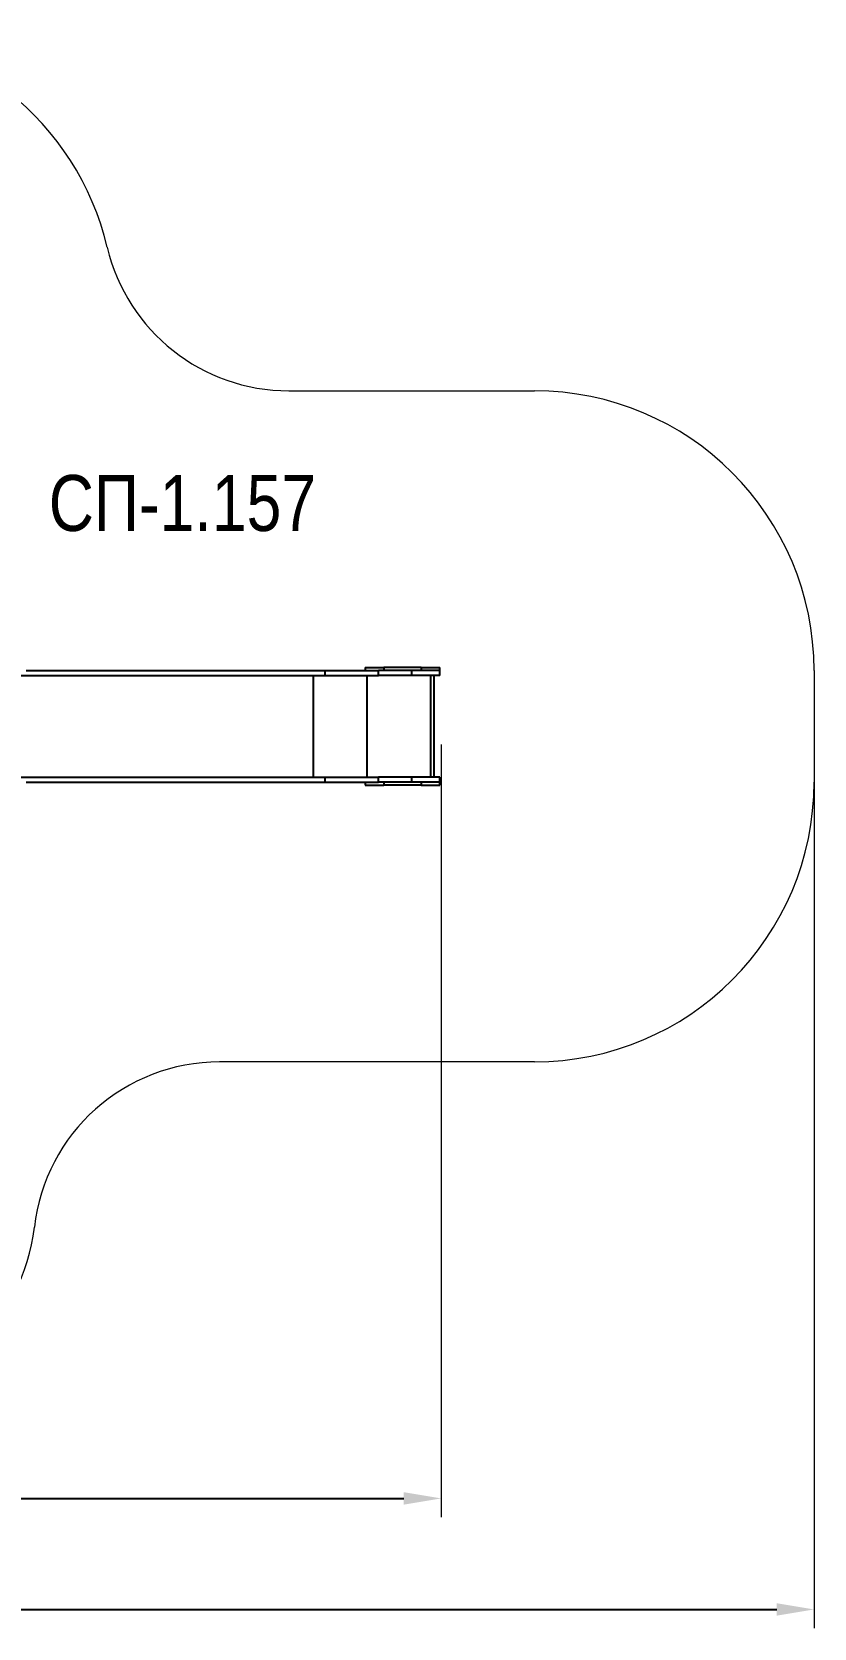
# Model space of a CAD drawing. Header units: millimetres. Extents: x -5107 to 5368, y -4871 to 3692.
# Drawn here: x 1174 to 5368, y -4871 to 3692 of the extents above; entities that cross this region are included whole.
import ezdxf

# ---------------------------------------------------------------- set-up
doc = ezdxf.new("R2010")
doc.units = ezdxf.units.MM
for name, color, linetype in [('DIKOM_АРТИКУЛ', 7, 'Continuous'), ('DIKOM_ЗОНА', 80, 'Continuous'), ('DIKOM_ОБЪЕКТ', 7, 'Continuous'), ('DIKOM_РАЗМЕР_ЗОНА', 7, 'Continuous'), ('DIKOM_РАЗМЕР_ОБЪЕКТА', 7, 'Continuous')]:
    doc.layers.add(name, color=color, linetype=linetype)
doc.styles.add('style1', font='arial.ttf', dxfattribs={"width": 0.8})
doc.dimstyles.new('1-50', dxfattribs={"dimtxt": 300, "dimasz": 200, "dimexe": 100, "dimexo": 0, "dimgap": 100, "dimtad": 1, "dimdec": 0, "dimtxsty": 'style1', "dimcen": 0, "dimclrd": 7, "dimclre": 7, "dimadec": 1, "dimazin": 2, "dimtfac": 1, "dimtdec": 0, "dimtmove": 0, "dimatfit": 3, "dimfxl": 0, "dimlwd": 25, "dimlwe": 18, "dimarcsym": 0})

# ---------------------------------------------------------------- blocks, each defined once
blk = doc.blocks.new('*D0')
at = {"layer": 'Defpoints', "color": 0, "transparency": 16777216}
for p in [(3367.8, -130.8), (-2832.2, -728.1), (3367.8, -4175)]:
    blk.add_point(p, dxfattribs=at)
at = {"layer": 'DIKOM_РАЗМЕР_ОБЪЕКТА', "color": 7, "lineweight": 18, "transparency": 16777216}
for p, q in [((3367.8, -130.8), (3367.8, -4275)), ((-2832.2, -728.1), (-2832.2, -4275))]:
    blk.add_line(p, q, dxfattribs=at)
at = {"layer": 'DIKOM_РАЗМЕР_ОБЪЕКТА', "color": 7, "lineweight": 25, "transparency": 16777216}
blk.add_line((-2632.2, -4175), (3167.8, -4175), dxfattribs=at)
at = {"layer": 'DIKOM_РАЗМЕР_ОБЪЕКТА', "color": 7, "transparency": 16777216}
for points in [[(-2632.2, -4141.7), (-2632.2, -4208.3), (-2832.2, -4175)], [(3167.8, -4141.7), (3167.8, -4208.3), (3367.8, -4175)]]:
    blk.add_solid(points, dxfattribs=at)
at = {"layer": 'DIKOM_РАЗМЕР_ОБЪЕКТА', "color": 0, "transparency": 16777216, "insert": (267.8, -3921.8), "char_height": 300, "attachment_point": 5, "style": 'style1'}
blk.add_mtext('6200', dxfattribs=at)
blk = doc.blocks.new('*D2')
at = {"layer": 'Defpoints', "color": 0, "transparency": 16777216}
for p in [(5367.8, -33.3), (-4332.2, -586.4), (5367.8, -4770.5)]:
    blk.add_point(p, dxfattribs=at)
at = {"layer": 'DIKOM_РАЗМЕР_ЗОНА', "color": 7, "lineweight": 18, "transparency": 16777216}
for p, q in [((5367.8, -33.3), (5367.8, -4870.5)), ((-4332.2, -586.4), (-4332.2, -4870.5))]:
    blk.add_line(p, q, dxfattribs=at)
at = {"layer": 'DIKOM_РАЗМЕР_ЗОНА', "color": 7, "lineweight": 25, "transparency": 16777216}
blk.add_line((-4132.2, -4770.5), (5167.8, -4770.5), dxfattribs=at)
at = {"layer": 'DIKOM_РАЗМЕР_ЗОНА', "color": 7, "transparency": 16777216}
for points in [[(-4132.2, -4737.2), (-4132.2, -4803.8), (-4332.2, -4770.5)], [(5167.8, -4737.2), (5167.8, -4803.8), (5367.8, -4770.5)]]:
    blk.add_solid(points, dxfattribs=at)
at = {"layer": 'DIKOM_РАЗМЕР_ЗОНА', "color": 0, "transparency": 16777216, "insert": (517.8, -4517.3), "char_height": 300, "attachment_point": 5, "style": 'style1'}
blk.add_mtext('9700', dxfattribs=at)

msp = doc.modelspace()

# ---------------------------------------------------------------- linework, layer by layer
at = {"layer": 'DIKOM_ЗОНА', "color": 3, "lineweight": 15}
for p, q in [((2550.8, 1766.7), (3867.8, 1766.7)), ((5367.8, 266.7), (5367.8, -333.3)), ((3867.8, -1833.3), (2180.1, -1833.3))]:
    msp.add_line(p, q, dxfattribs=at)
for centre, radius, start, end in [((117.8, 2191.7), 1500, 13.29707, 90), ((2550.8, 2766.7), 1000, 193.29707, 270), ((3867.8, 266.7), 1500, 0, 90), ((3867.8, -333.3), 1500, 270, 0), ((2180.1, -2833.3), 1000, 90, 173.54055), ((192.8, -2608.3), 1000, 270, 353.54055)]:
    msp.add_arc(centre, radius, start, end, dxfattribs=at)
at = {"layer": 'DIKOM_ОБЪЕКТ'}
for p, q in [((1141.8, 266.7), (2745.2, 266.7)), ((2745.2, 239.7), (2745.2, 266.7)), ((2745.2, 266.7), (3031.7, 266.7)), ((2961.2, 281.7), (2961.2, 266.7)), ((2961.2, 281.7), (3061.2, 281.7)), ((3031.7, 239.7), (3031.7, 266.7)), ((3211.2, 266.7), (3031.7, 266.7)), ((3061.2, 281.7), (3061.2, 266.7)), ((3261.2, 281.7), (3061.2, 281.7)), ((3211.2, 239.7), (3211.2, 266.7)), ((3361.2, 266.7), (3211.2, 266.7)), ((3261.2, 281.7), (3261.2, 266.7)), ((3261.2, 281.7), (3361.2, 281.7)), ((3361.2, 266.7), (3361.2, 281.7)), ((3361.2, 239.7), (3361.2, 266.7)), ((1105.1, 239.7), (2745.2, 239.7)), ((2682.2, 239.7), (2682.2, -306.3)), ((2745.2, 239.7), (3031.7, 239.7)), ((2968.7, 239.7), (2968.7, -306.3)), ((3211.2, 239.7), (3031.7, 239.7)), ((3361.2, 239.7), (3211.2, 239.7)), ((3311.2, 239.7), (3311.2, -306.3)), ((3330.2, -306.3), (3330.2, 239.7)), ((1105.1, -306.3), (2745.2, -306.3)), ((1141.8, -333.3), (2745.2, -333.3)), ((2745.2, -333.3), (2745.2, -306.3)), ((2745.2, -306.3), (3031.7, -306.3)), ((2745.2, -333.3), (3031.7, -333.3)), ((2961.2, -333.3), (2961.2, -348.3)), ((3031.7, -333.3), (3031.7, -306.3)), ((3211.2, -306.3), (3031.7, -306.3)), ((3211.2, -333.3), (3031.7, -333.3)), ((3061.2, -333.3), (3061.2, -348.3)), ((3211.2, -333.3), (3211.2, -306.3)), ((3361.2, -306.3), (3211.2, -306.3)), ((3361.2, -333.3), (3211.2, -333.3)), ((3261.2, -333.3), (3261.2, -348.3)), ((3361.2, -333.3), (3361.2, -306.3)), ((3361.2, -348.3), (3361.2, -333.3)), ((2961.2, -348.3), (3061.2, -348.3)), ((3261.2, -348.3), (3061.2, -348.3)), ((3261.2, -348.3), (3361.2, -348.3))]:
    msp.add_line(p, q, dxfattribs=at)

# ---------------------------------------------------------------- texts
at = {"layer": 'DIKOM_АРТИКУЛ', "color": 7, "linetype": 'Continuous', "lineweight": 15, "insert": (1263.9, 1314.8), "char_height": 300, "width": 4145.586, "attachment_point": 1, "style": 'style1'}
msp.add_mtext('{\\fArial|b0|i0|c204|p34;СП}-1.{\\fArial|b0|i0|c204|p34;157}', dxfattribs=at)

# ---------------------------------------------------------------- dimensions: what is measured, and where the dimension line sits
at = {"layer": 'DIKOM_РАЗМЕР_ЗОНА'}
dim = msp.add_linear_dim(base=(5367.8, -4770.5), p1=(-4332.2, -586.4), p2=(5367.8, -33.3), dimstyle='1-50', dxfattribs=at)
dim.commit()
dim.dimension.update_dxf_attribs({"geometry": '*D2', "text_midpoint": (517.8, -4770.5), "dimtype": 160})
at = {"layer": 'DIKOM_РАЗМЕР_ОБЪЕКТА'}
dim = msp.add_linear_dim(base=(3367.8, -4175), p1=(-2832.2, -728.1), p2=(3367.8, -130.8), dimstyle='1-50', dxfattribs=at)
dim.commit()
dim.dimension.update_dxf_attribs({"geometry": '*D0', "text_midpoint": (267.8, -4175), "dimtype": 160})

doc.saveas('drawing.dxf')
